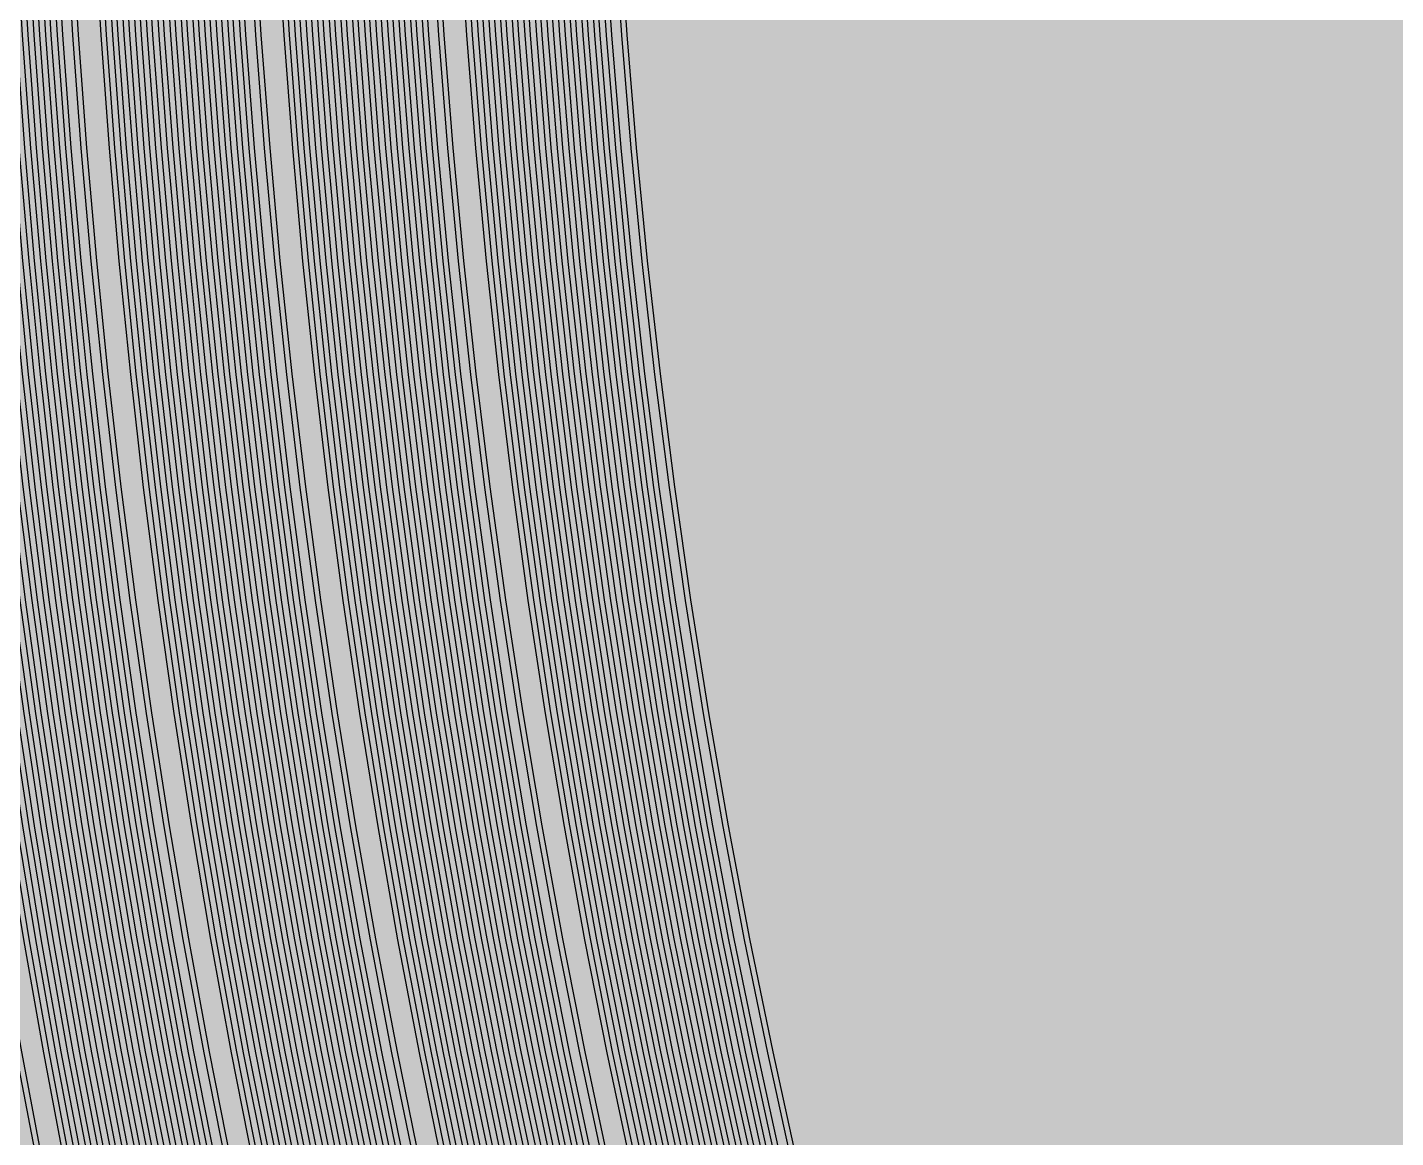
# Model space of a CAD drawing. Header units: metres. Extents: x -7231 to 10969, y -37556 to 1873.
# Drawn here: x 3523 to 4056, y -569 to -136 of the extents above; entities that cross this region are included whole.
import ezdxf

# ---------------------------------------------------------------- set-up
doc = ezdxf.new("R2010")
doc.units = ezdxf.units.M
doc.layers.add('Metal1', color=4, linetype='CONTINUOUS')
doc.layers.add('Polyimide', color=7, linetype='CONTINUOUS')

msp = doc.modelspace()

# ---------------------------------------------------------------- hatches: boundary and pattern name
at = {"layer": 'Polyimide'}
msp.add_hatch(color=7, dxfattribs=at).paths.add_polyline_path([(4065.69, -468), (4066.67, -501.99), (4068.51, -535.99), (4071.41, -569.99), (4075.54, -603.99), (4081.04, -637.99), (4088.01, -671.99), (4096.52, -705.98), (4106.62, -739.98), (4118.33, -773.98), (4131.63, -807.98), (4146.49, -841.98), (4162.87, -875.98), (4180.68, -909.97), (4199.83, -943.97), (4220.22, -977.97), (4241.73, -1011.97), (4264.21, -1045.97), (4287.52, -1079.96), (4311.51, -1113.96), (4336.01, -1147.96), (4360.86, -1181.96), (4385.88, -1215.96), (4410.89, -1249.96), (4435.74, -1283.95), (4460.24, -1317.95), (4484.23, -1351.95), (4507.54, -1385.95), (4530.02, -1419.95), (4551.53, -1453.94), (4571.92, -1487.94), (4591.07, -1521.94), (4608.88, -1555.94), (4625.26, -1589.94), (4640.12, -1623.94), (4653.42, -1657.93), (4665.13, -1691.93), (4675.23, -1725.93), (4683.74, -1759.93), (4690.71, -1793.93), (4696.21, -1827.93), (4700.34, -1861.92), (4703.24, -1895.92), (4705.08, -1929.92), (4706.06, -1963.92), (4706.44, -1997.92), (4706.5, -2031.91), (4706.5, -4793.02), (4709.95, -4838.39), (4720.22, -4882.71), (4737.08, -4924.98), (4760.13, -4964.2), (4788.85, -4999.49), (4822.58, -5030.03), (4860.53, -5055.12), (4901.85, -5074.18), (4901.85, -5074.18), (4970.68, -5105.23), (5034.7, -5145.26), (5092.76, -5193.54), (5143.8, -5249.19), (5186.89, -5311.2), (5221.24, -5378.44), (5246.23, -5449.69), (5261.41, -5523.66), (5266.5, -5599), (5261.41, -5674.34), (5246.23, -5748.31), (5221.24, -5819.56), (5186.89, -5886.8), (5143.8, -5948.81), (5092.76, -6004.46), (5034.7, -6052.74), (4970.68, -6092.77), (4901.85, -6123.82), (4860.53, -6142.88), (4822.58, -6167.97), (4788.85, -6198.51), (4760.13, -6233.8), (4737.08, -6273.02), (4720.22, -6315.29), (4709.95, -6359.61), (4706.5, -6404.98), (4706.5, -9221.52), (4709.95, -9266.88), (4720.22, -9311.21), (4737.08, -9353.47), (4760.13, -9392.7), (4788.85, -9427.98), (4822.58, -9458.52), (4860.53, -9483.61), (4901.85, -9502.67), (4970.68, -9533.72), (5034.7, -9573.75), (5092.76, -9622.03), (5143.8, -9677.68), (5186.89, -9739.69), (5221.24, -9806.94), (5246.23, -9878.19), (5261.41, -9952.16), (5266.5, -10027.49), (5261.41, -10102.83), (5246.23, -10176.8), (5221.24, -10248.05), (5186.89, -10315.3), (5143.8, -10377.31), (5092.76, -10432.96), (5034.7, -10481.24), (4970.68, -10521.27), (4901.85, -10552.32), (4860.53, -10571.38), (4822.58, -10596.46), (4788.85, -10627), (4760.13, -10662.29), (4737.08, -10701.52), (4720.22, -10743.78), (4709.95, -10788.1), (4706.5, -10833.47), (4706.5, -13650.01), (4709.95, -13695.38), (4720.22, -13739.7), (4737.08, -13781.96), (4760.13, -13821.19), (4788.85, -13856.48), (4822.58, -13887.02), (4860.53, -13912.11), (4901.85, -13931.17), (4970.68, -13962.22), (5034.7, -14002.25), (5092.76, -14050.53), (5143.8, -14106.18), (5186.89, -14168.19), (5221.24, -14235.43), (5246.23, -14306.68), (5261.41, -14380.65), (5266.5, -14455.99), (5261.41, -14531.33), (5246.23, -14605.29), (5221.24, -14676.55), (5186.89, -14743.79), (5143.8, -14805.8), (5092.76, -14861.45), (5034.7, -14909.73), (4970.68, -14949.76), (4901.85, -14980.81), (4860.53, -14999.87), (4822.58, -15024.96), (4788.85, -15055.5), (4760.13, -15090.79), (4737.08, -15130.01), (4720.22, -15172.27), (4709.95, -15216.6), (4706.5, -15261.97), (4706.5, -15455.99), (4720.95, -15750.04), (4764.14, -16041.26), (4835.68, -16326.84), (4934.86, -16604.04), (5060.74, -16870.18), (5212.09, -17122.7), (5387.47, -17359.17), (5585.18, -17577.31), (5803.32, -17775.02), (6039.79, -17950.4), (6292.31, -18101.75), (6558.45, -18227.63), (6835.65, -18326.81), (7121.23, -18398.34), (7412.45, -18441.54), (7706.5, -18455.99), (9969.01, -18455.99), (10047.42, -18459.84), (10125.08, -18471.36), (10201.23, -18490.44), (10275.15, -18516.89), (10346.12, -18550.45), (10413.46, -18590.81), (10476.52, -18637.58), (10534.69, -18690.3), (10587.41, -18748.47), (10634.18, -18811.53), (10674.54, -18878.87), (10708.11, -18949.84), (10734.56, -19023.76), (10753.63, -19099.92), (10765.15, -19177.58), (10769.01, -19255.99), (10769.01, -20895.8), (10730.24, -20951.41), (10694.6, -21009.08), (10662.21, -21068.63), (10633.17, -21129.89), (10607.55, -21192.66), (10585.45, -21256.74), (10566.93, -21321.96), (10552.05, -21388.09), (10540.84, -21454.95), (10533.35, -21522.33), (10529.6, -21590.02), (10529.6, -21657.81), (10533.35, -21725.5), (10540.84, -21792.87), (10552.05, -21859.73), (10566.93, -21925.87), (10585.45, -21991.08), (10607.55, -22055.17), (10633.17, -22117.94), (10662.21, -22179.19), (10694.6, -22238.74), (10730.24, -22296.41), (10769.01, -22352.03), (10769.01, -32454.24), (10728.74, -32510.49), (10691.72, -32568.92), (10658.05, -32629.35), (10627.85, -32691.58), (10601.2, -32755.42), (10578.21, -32820.67), (10558.93, -32887.1), (10543.44, -32954.52), (10531.77, -33022.71), (10523.97, -33091.44), (10520.07, -33160.51), (10520.07, -33229.69), (10523.97, -33298.75), (10531.77, -33367.49), (10543.44, -33435.67), (10558.93, -33503.09), (10578.21, -33569.53), (10601.2, -33634.77), (10627.85, -33698.61), (10658.05, -33760.85), (10691.72, -33821.28), (10728.74, -33879.71), (10769.01, -33935.96), (10769.01, -36556), (10765.15, -36634.41), (10753.63, -36712.07), (10734.56, -36788.23), (10708.11, -36862.15), (10674.54, -36933.12), (10634.18, -37000.46), (10587.41, -37063.51), (10534.69, -37121.69), (10476.52, -37174.41), (10413.46, -37221.18), (10346.12, -37261.54), (10275.15, -37295.1), (10201.23, -37321.55), (10125.08, -37340.63), (10047.42, -37352.15), (9969.01, -37356), (-6231.01, -37356), (-6309.42, -37352.15), (-6387.08, -37340.63), (-6463.23, -37321.55), (-6537.15, -37295.1), (-6608.12, -37261.54), (-6675.46, -37221.18), (-6738.52, -37174.41), (-6796.69, -37121.69), (-6849.41, -37063.51), (-6896.18, -37000.46), (-6936.54, -36933.12), (-6970.11, -36862.15), (-6996.56, -36788.23), (-7015.63, -36712.07), (-7027.15, -36634.41), (-7031.01, -36556), (-7031.01, -33936), (-6990.74, -33879.75), (-6953.7, -33821.31), (-6920.03, -33760.88), (-6889.82, -33698.64), (-6863.18, -33634.8), (-6840.18, -33569.55), (-6820.9, -33503.11), (-6805.4, -33435.69), (-6793.74, -33367.49), (-6785.94, -33298.75), (-6782.03, -33229.68), (-6782.03, -33160.5), (-6785.94, -33091.43), (-6793.74, -33022.69), (-6805.4, -32954.5), (-6820.9, -32887.07), (-6840.18, -32820.63), (-6863.18, -32755.39), (-6889.82, -32691.54), (-6920.03, -32629.3), (-6953.7, -32568.87), (-6990.74, -32510.43), (-7031.01, -32454.18), (-7031.01, -22364.83), (-6990.74, -22308.58), (-6953.7, -22250.14), (-6920.03, -22189.71), (-6889.82, -22127.47), (-6863.18, -22063.62), (-6840.18, -21998.38), (-6820.9, -21931.94), (-6805.4, -21864.51), (-6793.74, -21796.32), (-6785.94, -21727.58), (-6782.03, -21658.51), (-6782.03, -21589.33), (-6785.94, -21520.26), (-6793.74, -21451.52), (-6805.4, -21383.32), (-6820.9, -21315.9), (-6840.18, -21249.46), (-6863.18, -21184.21), (-6889.82, -21120.37), (-6920.03, -21058.13), (-6953.7, -20997.7), (-6990.74, -20939.26), (-7031.01, -20883.01), (-7031.01, -19255.99), (-7027.15, -19177.58), (-7015.63, -19099.92), (-6996.56, -19023.76), (-6970.11, -18949.84), (-6936.54, -18878.87), (-6896.18, -18811.53), (-6849.41, -18748.47), (-6796.69, -18690.3), (-6738.52, -18637.58), (-6675.46, -18590.81), (-6608.12, -18550.45), (-6537.15, -18516.89), (-6463.23, -18490.44), (-6387.08, -18471.36), (-6309.42, -18459.84), (-6231.01, -18455.99), (-3968.5, -18455.99), (-3674.45, -18441.54), (-3383.23, -18398.34), (-3097.65, -18326.81), (-2820.45, -18227.63), (-2554.31, -18101.75), (-2301.79, -17950.4), (-2065.32, -17775.02), (-1847.18, -17577.31), (-1649.47, -17359.17), (-1474.09, -17122.7), (-1322.74, -16870.18), (-1196.86, -16604.04), (-1097.68, -16326.84), (-1026.14, -16041.26), (-982.95, -15750.04), (-968.5, -15455.99), (-968.5, -15261.97), (-971.95, -15216.6), (-982.22, -15172.27), (-999.08, -15130.01), (-1022.13, -15090.79), (-1050.85, -15055.5), (-1084.58, -15024.96), (-1122.53, -14999.87), (-1163.85, -14980.81), (-1232.68, -14949.76), (-1296.7, -14909.73), (-1354.76, -14861.45), (-1405.8, -14805.8), (-1448.89, -14743.79), (-1483.24, -14676.55), (-1508.23, -14605.29), (-1523.41, -14531.33), (-1528.5, -14455.99), (-1523.41, -14380.65), (-1508.23, -14306.68), (-1483.24, -14235.43), (-1448.89, -14168.19), (-1405.8, -14106.18), (-1354.76, -14050.53), (-1296.7, -14002.25), (-1232.68, -13962.22), (-1163.85, -13931.17), (-1122.53, -13912.11), (-1084.58, -13887.02), (-1050.85, -13856.48), (-1022.13, -13821.19), (-999.08, -13781.96), (-982.22, -13739.7), (-971.95, -13695.38), (-968.5, -13650.01), (-968.5, -12309.64), (-971.95, -12264.27), (-982.22, -12219.94), (-999.08, -12177.68), (-1022.13, -12138.46), (-1050.85, -12103.17), (-1084.58, -12072.63), (-1122.53, -12047.54), (-1163.85, -12028.48), (-1232.68, -11997.43), (-1296.7, -11957.4), (-1354.76, -11909.12), (-1405.8, -11853.47), (-1448.89, -11791.46), (-1483.24, -11724.22), (-1508.23, -11652.96), (-1523.41, -11579), (-1528.5, -11503.66), (-1523.41, -11428.32), (-1508.23, -11354.35), (-1483.24, -11283.1), (-1448.89, -11215.86), (-1405.8, -11153.85), (-1354.76, -11098.2), (-1296.7, -11049.92), (-1232.68, -11009.89), (-1163.85, -10978.84), (-1122.53, -10959.78), (-1084.58, -10934.69), (-1050.85, -10904.15), (-1022.13, -10868.86), (-999.08, -10829.63), (-982.22, -10787.37), (-971.95, -10743.05), (-968.5, -10697.68), (-968.5, -9357.31), (-971.95, -9311.94), (-982.22, -9267.62), (-999.08, -9225.35), (-1022.13, -9186.13), (-1050.85, -9150.84), (-1084.58, -9120.3), (-1122.53, -9095.21), (-1163.85, -9076.15), (-1163.85, -9076.15), (-1232.68, -9045.1), (-1296.7, -9005.07), (-1354.76, -8956.79), (-1405.8, -8901.14), (-1448.89, -8839.13), (-1483.24, -8771.89), (-1508.23, -8700.64), (-1523.41, -8626.67), (-1528.5, -8551.33), (-1523.41, -8475.99), (-1508.23, -8402.02), (-1483.24, -8330.77), (-1448.89, -8263.53), (-1405.8, -8201.52), (-1354.76, -8145.87), (-1296.7, -8097.59), (-1232.68, -8057.56), (-1163.85, -8026.51), (-1163.85, -8026.51), (-1122.53, -8007.45), (-1084.58, -7982.36), (-1050.85, -7951.82), (-1022.13, -7916.53), (-999.08, -7877.31), (-982.22, -7835.04), (-971.95, -7790.72), (-968.5, -7745.35), (-968.5, -6404.98), (-971.95, -6359.61), (-982.22, -6315.29), (-999.08, -6273.02), (-1022.13, -6233.8), (-1050.85, -6198.51), (-1084.58, -6167.97), (-1122.53, -6142.88), (-1163.85, -6123.82), (-1163.85, -6123.82), (-1232.68, -6092.77), (-1296.7, -6052.74), (-1354.76, -6004.46), (-1405.8, -5948.81), (-1448.89, -5886.8), (-1483.24, -5819.56), (-1508.23, -5748.31), (-1523.41, -5674.34), (-1528.5, -5599), (-1523.41, -5523.66), (-1508.23, -5449.69), (-1483.24, -5378.44), (-1448.89, -5311.2), (-1405.8, -5249.19), (-1354.76, -5193.54), (-1296.7, -5145.26), (-1232.68, -5105.23), (-1163.85, -5074.18), (-1163.85, -5074.18), (-1122.53, -5055.12), (-1084.58, -5030.03), (-1050.85, -4999.49), (-1022.13, -4964.2), (-999.08, -4924.98), (-982.22, -4882.71), (-971.95, -4838.39), (-968.5, -4793.02), (-968.5, -2031.91), (-968.44, -1997.92), (-968.06, -1963.92), (-967.05, -1929.92), (-965.18, -1895.92), (-962.22, -1861.92), (-958.01, -1827.93), (-952.41, -1793.93), (-945.31, -1759.93), (-936.64, -1725.93), (-926.35, -1691.93), (-914.43, -1657.93), (-900.88, -1623.94), (-885.74, -1589.94), (-869.05, -1555.94), (-850.91, -1521.94), (-831.4, -1487.94), (-810.63, -1453.94), (-788.72, -1419.95), (-765.82, -1385.95), (-742.07, -1351.95), (-717.63, -1317.95), (-692.67, -1283.95), (-667.36, -1249.96), (-641.88, -1215.96), (-616.39, -1181.96), (-591.08, -1147.96), (-566.12, -1113.96), (-541.68, -1079.96), (-517.93, -1045.97), (-495.03, -1011.97), (-473.12, -977.97), (-452.35, -943.97), (-432.84, -909.97), (-414.7, -875.98), (-398.01, -841.98), (-382.87, -807.98), (-369.32, -773.98), (-357.4, -739.98), (-347.11, -705.98), (-338.44, -671.99), (-331.34, -637.99), (-325.74, -603.99), (-321.53, -569.99), (-318.57, -535.99), (-316.7, -501.99), (-315.69, -468), (-315.31, -434), (-315.25, -400), (-315.25, 401), (-315.25, 451), (-315.25, 1644), (-270.25, 1644), (-270.03, 1637.13), (-269.35, 1630.29), (-268.23, 1623.52), (-266.67, 1616.82), (-264.68, 1610.25), (-262.26, 1603.82), (-259.42, 1597.56), (-256.18, 1591.5), (-252.55, 1585.67), (-248.55, 1580.08), (-244.19, 1574.77), (-239.5, 1569.75), (-234.48, 1565.06), (-229.17, 1560.7), (-223.58, 1556.7), (-217.75, 1553.07), (-211.69, 1549.83), (-205.43, 1546.99), (-199, 1544.57), (-192.43, 1542.58), (-185.73, 1541.02), (-178.96, 1539.9), (-172.12, 1539.22), (-165.25, 1539), (-158.38, 1539.22), (-151.54, 1539.9), (-144.77, 1541.02), (-138.07, 1542.58), (-131.5, 1544.57), (-125.07, 1546.99), (-118.81, 1549.83), (-112.75, 1553.07), (-106.92, 1556.7), (-101.33, 1560.7), (-96.02, 1565.06), (-91, 1569.75), (-86.31, 1574.77), (-81.95, 1580.08), (-77.95, 1585.67), (-74.32, 1591.5), (-71.08, 1597.56), (-68.24, 1603.82), (-65.82, 1610.25), (-63.83, 1616.82), (-62.27, 1623.52), (-61.15, 1630.29), (-60.47, 1637.13), (-60.25, 1644), (1853, 1644), (1853, 1573), (3815.25, 1573), (3815.46, 1579.54), (3816.11, 1586.05), (3817.17, 1592.51), (3818.66, 1598.88), (3820.56, 1605.14), (3822.86, 1611.27), (3825.56, 1617.23), (3828.65, 1623), (3832.1, 1628.56), (3835.91, 1633.88), (3840.07, 1638.93), (3844.54, 1643.71), (3849.32, 1648.18), (3854.37, 1652.34), (3859.69, 1656.15), (3865.25, 1659.6), (3871.02, 1662.69), (3876.98, 1665.39), (3883.11, 1667.69), (3889.37, 1669.59), (3895.74, 1671.08), (3902.2, 1672.14), (3908.71, 1672.79), (3915.25, 1673), (3921.79, 1672.79), (3928.3, 1672.14), (3934.76, 1671.08), (3941.13, 1669.59), (3947.39, 1667.69), (3953.52, 1665.39), (3959.48, 1662.69), (3965.25, 1659.6), (3970.81, 1656.15), (3976.13, 1652.34), (3981.18, 1648.18), (3985.96, 1643.71), (3990.43, 1638.93), (3994.59, 1633.88), (3998.4, 1628.56), (4001.85, 1623), (4004.94, 1617.23), (4007.64, 1611.27), (4009.94, 1605.14), (4011.84, 1598.88), (4013.33, 1592.51), (4014.39, 1586.05), (4015.04, 1579.54), (4015.25, 1573), (4065.25, 1573), (4065.25, 451), (4065.25, 401), (4065.25, -400), (4065.31, -434), (4065.69, -468)])

# ---------------------------------------------------------------- linework, layer by layer
at = {"layer": 'Metal1'}
for points in [[(3527.02, -579.48), (3518.61, -535.45), (3510.8, -491.42), (3503.58, -447.38), (3496.95, -403.35), (3490.9, -359.32), (3485.44, -315.29), (3480.57, -271.26), (3476.27, -227.22), (3472.54, -183.19), (3469.4, -139.16), (3466.82, -95.13)], [(3468.82, -95.02), (3471.39, -139.03), (3474.54, -183.04), (3478.26, -227.04), (3482.56, -271.05), (3487.43, -315.05), (3492.89, -359.06), (3498.93, -403.07), (3505.55, -447.07), (3512.77, -491.08), (3520.58, -535.09), (3528.98, -579.09)], [(3537.65, -579.48), (3529.29, -535.45), (3521.52, -491.42), (3514.34, -447.38), (3507.75, -403.35), (3501.74, -359.32), (3496.31, -315.29), (3491.46, -271.26), (3487.19, -227.22), (3483.48, -183.19), (3480.36, -139.16), (3477.8, -95.13)], [(3479.79, -95.02), (3482.35, -139.03), (3485.48, -183.04), (3489.18, -227.04), (3493.45, -271.05), (3498.3, -315.06), (3503.72, -359.06), (3509.73, -403.07), (3516.32, -447.07), (3523.49, -491.08), (3531.25, -535.09), (3539.61, -579.09)], [(3542.38, -579.48), (3533.99, -535.45), (3526.19, -491.42), (3518.99, -447.38), (3512.37, -403.35), (3506.34, -359.32), (3500.89, -315.29), (3496.03, -271.26), (3491.74, -227.22), (3488.02, -183.19), (3484.88, -139.16), (3482.31, -95.13)], [(3484.31, -95.02), (3486.88, -139.03), (3490.02, -183.04), (3493.73, -227.04), (3498.02, -271.05), (3502.88, -315.06), (3508.33, -359.06), (3514.35, -403.07), (3520.97, -447.07), (3528.17, -491.08), (3535.96, -535.09), (3544.34, -579.09)], [(3547.11, -579.48), (3538.69, -535.45), (3530.87, -491.42), (3523.64, -447.38), (3517, -403.35), (3510.95, -359.32), (3505.48, -315.29), (3500.59, -271.26), (3496.29, -227.22), (3492.56, -183.19), (3489.41, -139.16), (3486.83, -95.13)], [(3488.83, -95.02), (3491.4, -139.03), (3494.55, -183.04), (3498.28, -227.04), (3502.58, -271.05), (3507.46, -315.05), (3512.93, -359.06), (3518.98, -403.07), (3525.61, -447.07), (3532.84, -491.08), (3540.66, -535.09), (3549.07, -579.09)], [(3551.84, -579.48), (3543.39, -535.45), (3535.54, -491.42), (3528.29, -447.38), (3521.62, -403.35), (3515.55, -359.32), (3510.06, -315.29), (3505.16, -271.26), (3500.84, -227.22), (3497.1, -183.19), (3493.93, -139.16), (3491.35, -95.13)], [(3493.34, -95.02), (3495.93, -139.03), (3499.09, -183.04), (3502.83, -227.04), (3507.15, -271.05), (3512.05, -315.05), (3517.53, -359.06), (3523.6, -403.07), (3530.26, -447.07), (3537.51, -491.08), (3545.36, -535.08), (3553.81, -579.09)], [(3556.58, -579.48), (3548.09, -535.45), (3540.22, -491.42), (3532.93, -447.39), (3526.25, -403.35), (3520.15, -359.32), (3514.64, -315.29), (3509.72, -271.26), (3505.39, -227.22), (3501.63, -183.19), (3498.46, -139.16), (3495.86, -95.13)], [(3497.86, -95.02), (3500.45, -139.03), (3503.63, -183.04), (3507.38, -227.04), (3511.71, -271.05), (3516.63, -315.05), (3522.13, -359.06), (3528.23, -403.07), (3534.91, -447.07), (3542.19, -491.08), (3550.06, -535.08), (3558.54, -579.09)], [(3561.31, -579.48), (3552.8, -535.45), (3544.89, -491.42), (3537.58, -447.39), (3530.87, -403.35), (3524.75, -359.32), (3519.23, -315.29), (3514.29, -271.26), (3509.94, -227.23), (3506.17, -183.19), (3502.98, -139.16), (3500.38, -95.13)], [(3502.38, -95.02), (3504.98, -139.03), (3508.16, -183.04), (3511.93, -227.04), (3516.28, -271.05), (3521.21, -315.05), (3526.74, -359.06), (3532.85, -403.07), (3539.56, -447.07), (3546.86, -491.08), (3554.76, -535.08), (3563.27, -579.09)], [(3566.04, -579.48), (3557.5, -535.45), (3549.56, -491.42), (3542.23, -447.39), (3535.5, -403.35), (3529.36, -359.32), (3523.81, -315.29), (3518.85, -271.26), (3514.49, -227.23), (3510.71, -183.19), (3507.51, -139.16), (3504.9, -95.13)], [(3506.89, -95.02), (3509.5, -139.03), (3512.7, -183.04), (3516.48, -227.04), (3520.84, -271.05), (3525.8, -315.05), (3531.34, -359.06), (3537.47, -403.06), (3544.2, -447.07), (3551.53, -491.08), (3559.46, -535.08), (3568, -579.09)], [(3570.77, -579.48), (3562.2, -535.45), (3554.24, -491.42), (3546.88, -447.39), (3540.12, -403.35), (3533.96, -359.32), (3528.39, -315.29), (3523.42, -271.26), (3519.04, -227.23), (3515.24, -183.19), (3512.03, -139.16), (3509.41, -95.13)], [(3511.41, -95.02), (3514.03, -139.03), (3517.24, -183.04), (3521.03, -227.04), (3525.41, -271.05), (3530.38, -315.05), (3535.94, -359.06), (3542.1, -403.06), (3548.85, -447.07), (3556.21, -491.08), (3564.17, -535.08), (3572.73, -579.09)], [(3575.5, -579.48), (3566.9, -535.45), (3558.91, -491.42), (3551.53, -447.39), (3544.74, -403.36), (3538.56, -359.32), (3532.98, -315.29), (3527.99, -271.26), (3523.59, -227.23), (3519.78, -183.19), (3516.56, -139.16), (3513.93, -95.13)], [(3515.93, -95.02), (3518.56, -139.03), (3521.77, -183.03), (3525.58, -227.04), (3529.97, -271.05), (3534.96, -315.05), (3540.54, -359.06), (3546.72, -403.06), (3553.5, -447.07), (3560.88, -491.08), (3568.87, -535.08), (3577.46, -579.09)], [(3580.24, -579.48), (3571.6, -535.45), (3563.58, -491.42), (3556.17, -447.39), (3549.37, -403.36), (3543.16, -359.32), (3537.56, -315.29), (3532.55, -271.26), (3528.14, -227.23), (3524.32, -183.19), (3521.09, -139.16), (3518.44, -95.13)], [(3520.44, -95.02), (3523.08, -139.03), (3526.31, -183.03), (3530.13, -227.04), (3534.54, -271.05), (3539.55, -315.05), (3545.15, -359.06), (3551.35, -403.06), (3558.15, -447.07), (3565.55, -491.08), (3573.57, -535.08), (3582.2, -579.09)], [(3584.97, -579.49), (3576.31, -535.45), (3568.26, -491.42), (3560.82, -447.39), (3553.99, -403.36), (3547.77, -359.32), (3542.14, -315.29), (3537.12, -271.26), (3532.69, -227.23), (3528.85, -183.19), (3525.61, -139.16), (3522.96, -95.13)], [(3524.96, -95.02), (3527.61, -139.03), (3530.85, -183.03), (3534.68, -227.04), (3539.11, -271.05), (3544.13, -315.05), (3549.75, -359.06), (3555.97, -403.06), (3562.8, -447.07), (3570.23, -491.07), (3578.27, -535.08), (3586.93, -579.09)], [(3589.7, -579.49), (3581.01, -535.45), (3572.93, -491.42), (3565.47, -447.39), (3558.62, -403.36), (3552.37, -359.32), (3546.73, -315.29), (3541.68, -271.26), (3537.24, -227.23), (3533.39, -183.19), (3530.14, -139.16), (3527.48, -95.13)], [(3529.47, -95.02), (3532.13, -139.03), (3535.38, -183.03), (3539.23, -227.04), (3543.67, -271.05), (3548.71, -315.05), (3554.35, -359.06), (3560.59, -403.06), (3567.44, -447.07), (3574.9, -491.07), (3582.97, -535.08), (3591.66, -579.09)], [(3594.43, -579.49), (3585.71, -535.45), (3577.61, -491.42), (3570.12, -447.39), (3563.24, -403.36), (3556.97, -359.32), (3551.31, -315.29), (3546.25, -271.26), (3541.79, -227.23), (3537.93, -183.19), (3534.66, -139.16), (3531.99, -95.13)], [(3533.99, -95.02), (3536.66, -139.03), (3539.92, -183.03), (3543.78, -227.04), (3548.24, -271.05), (3553.29, -315.05), (3558.95, -359.06), (3565.22, -403.06), (3572.09, -447.07), (3579.58, -491.07), (3587.67, -535.08), (3596.39, -579.08)], [(3600.52, -579.49), (3591.79, -535.45), (3583.68, -491.42), (3576.18, -447.39), (3569.29, -403.36), (3563.01, -359.33), (3557.34, -315.29), (3552.27, -271.26), (3547.81, -227.23), (3543.94, -183.2), (3540.67, -139.16), (3538, -95.13)], [(3540, -95.02), (3542.67, -139.03), (3545.94, -183.03), (3549.8, -227.04), (3554.26, -271.04), (3559.33, -315.05), (3564.99, -359.06), (3571.27, -403.06), (3578.15, -447.07), (3585.65, -491.07), (3593.75, -535.08), (3602.48, -579.08)], [(3611.15, -579.49), (3602.47, -535.45), (3594.4, -491.42), (3586.94, -447.39), (3580.09, -403.36), (3573.85, -359.32), (3568.21, -315.29), (3563.17, -271.26), (3558.73, -227.23), (3554.88, -183.19), (3551.63, -139.16), (3548.97, -95.13)], [(3550.97, -95.02), (3553.63, -139.03), (3556.88, -183.03), (3560.72, -227.04), (3565.16, -271.05), (3570.19, -315.05), (3575.83, -359.06), (3582.07, -403.06), (3588.91, -447.07), (3596.37, -491.07), (3604.43, -535.08), (3613.11, -579.09)], [(3615.89, -579.49), (3607.17, -535.45), (3599.07, -491.42), (3591.59, -447.39), (3584.72, -403.36), (3578.45, -359.32), (3572.79, -315.29), (3567.74, -271.26), (3563.28, -227.23), (3559.42, -183.19), (3556.16, -139.16), (3553.49, -95.13)], [(3555.49, -95.02), (3558.15, -139.03), (3561.41, -183.03), (3565.27, -227.04), (3569.72, -271.05), (3574.78, -315.05), (3580.43, -359.06), (3586.69, -403.06), (3593.56, -447.07), (3601.04, -491.07), (3609.13, -535.08), (3617.84, -579.09)], [(3620.62, -579.49), (3611.87, -535.45), (3603.75, -491.42), (3596.24, -447.39), (3589.34, -403.36), (3583.05, -359.33), (3577.38, -315.29), (3572.3, -271.26), (3567.83, -227.23), (3563.96, -183.2), (3560.68, -139.16), (3558.01, -95.13)], [(3560, -95.02), (3562.68, -139.03), (3565.95, -183.03), (3569.82, -227.04), (3574.29, -271.04), (3579.36, -315.05), (3585.04, -359.06), (3591.32, -403.06), (3598.21, -447.07), (3605.71, -491.07), (3613.84, -535.08), (3622.58, -579.08)], [(3625.35, -579.49), (3616.57, -535.46), (3608.42, -491.42), (3600.88, -447.39), (3593.96, -403.36), (3587.66, -359.33), (3581.96, -315.29), (3576.87, -271.26), (3572.38, -227.23), (3568.49, -183.2), (3565.21, -139.16), (3562.52, -95.13)], [(3564.52, -95.02), (3567.2, -139.03), (3570.49, -183.03), (3574.37, -227.04), (3578.85, -271.04), (3583.94, -315.05), (3589.64, -359.06), (3595.94, -403.06), (3602.86, -447.07), (3610.39, -491.07), (3618.54, -535.08), (3627.31, -579.08)], [(3630.08, -579.49), (3621.27, -535.46), (3613.09, -491.42), (3605.53, -447.39), (3598.59, -403.36), (3592.26, -359.33), (3586.54, -315.29), (3581.43, -271.26), (3576.93, -227.23), (3573.03, -183.2), (3569.73, -139.16), (3567.04, -95.13)], [(3569.04, -95.02), (3571.73, -139.03), (3575.02, -183.03), (3578.92, -227.04), (3583.42, -271.04), (3588.53, -315.05), (3594.24, -359.06), (3600.57, -403.06), (3607.51, -447.07), (3615.06, -491.07), (3623.24, -535.08), (3632.04, -579.08)], [(3634.81, -579.49), (3625.98, -535.46), (3617.77, -491.42), (3610.18, -447.39), (3603.21, -403.36), (3596.86, -359.33), (3591.12, -315.29), (3586, -271.26), (3581.48, -227.23), (3577.57, -183.2), (3574.26, -139.16), (3571.56, -95.13)], [(3573.55, -95.02), (3576.26, -139.03), (3579.56, -183.03), (3583.47, -227.04), (3587.99, -271.04), (3593.11, -315.05), (3598.84, -359.05), (3605.19, -403.06), (3612.15, -447.07), (3619.74, -491.07), (3627.94, -535.08), (3636.77, -579.08)], [(3639.55, -579.49), (3630.68, -535.46), (3622.44, -491.42), (3614.83, -447.39), (3607.84, -403.36), (3601.46, -359.33), (3595.71, -315.29), (3590.56, -271.26), (3586.03, -227.23), (3582.1, -183.2), (3578.79, -139.16), (3576.07, -95.13)], [(3578.07, -95.02), (3580.78, -139.03), (3584.1, -183.03), (3588.02, -227.04), (3592.55, -271.04), (3597.69, -315.05), (3603.45, -359.05), (3609.81, -403.06), (3616.8, -447.07), (3624.41, -491.07), (3632.64, -535.08), (3641.5, -579.08)], [(3644.28, -579.49), (3635.38, -535.46), (3627.11, -491.43), (3619.48, -447.39), (3612.46, -403.36), (3606.07, -359.33), (3600.29, -315.29), (3595.13, -271.26), (3590.58, -227.23), (3586.64, -183.2), (3583.31, -139.16), (3580.59, -95.13)], [(3582.59, -95.02), (3585.31, -139.03), (3588.63, -183.03), (3592.57, -227.04), (3597.12, -271.04), (3602.28, -315.05), (3608.05, -359.05), (3614.44, -403.06), (3621.45, -447.06), (3629.08, -491.07), (3637.34, -535.08), (3646.23, -579.08)], [(3649.01, -579.49), (3640.08, -535.46), (3631.79, -491.43), (3624.12, -447.39), (3617.09, -403.36), (3610.67, -359.33), (3604.87, -315.3), (3599.69, -271.26), (3595.13, -227.23), (3591.18, -183.2), (3587.84, -139.16), (3585.1, -95.13)], [(3587.1, -95.02), (3589.83, -139.03), (3593.17, -183.03), (3597.12, -227.04), (3601.68, -271.04), (3606.86, -315.05), (3612.65, -359.05), (3619.06, -403.06), (3626.1, -447.06), (3633.76, -491.07), (3642.05, -535.07), (3650.97, -579.08)], [(3653.74, -579.49), (3644.78, -535.46), (3636.46, -491.43), (3628.77, -447.39), (3621.71, -403.36), (3615.27, -359.33), (3609.46, -315.3), (3604.26, -271.26), (3599.68, -227.23), (3595.71, -183.2), (3592.36, -139.16), (3589.62, -95.13)], [(3591.62, -95.02), (3594.36, -139.03), (3597.71, -183.03), (3601.67, -227.04), (3606.25, -271.04), (3611.44, -315.05), (3617.25, -359.05), (3623.69, -403.06), (3630.74, -447.06), (3638.43, -491.07), (3646.75, -535.07), (3655.7, -579.08)], [(3658.47, -579.49), (3649.49, -535.46), (3641.14, -491.43), (3633.42, -447.39), (3626.33, -403.36), (3619.88, -359.33), (3614.04, -315.3), (3608.83, -271.26), (3604.23, -227.23), (3600.25, -183.2), (3596.89, -139.16), (3594.14, -95.13)], [(3596.13, -95.02), (3598.88, -139.03), (3602.24, -183.03), (3606.22, -227.04), (3610.81, -271.04), (3616.02, -315.05), (3621.86, -359.05), (3628.31, -403.06), (3635.39, -447.06), (3643.1, -491.07), (3651.45, -535.07), (3660.43, -579.08)], [(3663.2, -579.49), (3654.19, -535.46), (3645.81, -491.43), (3638.07, -447.39), (3630.96, -403.36), (3624.48, -359.33), (3618.62, -315.3), (3613.39, -271.26), (3608.78, -227.23), (3604.79, -183.2), (3601.41, -139.16), (3598.65, -95.13)], [(3600.65, -95.02), (3603.41, -139.03), (3606.78, -183.03), (3610.77, -227.04), (3615.38, -271.04), (3620.61, -315.05), (3626.46, -359.05), (3632.94, -403.06), (3640.04, -447.06), (3647.78, -491.07), (3656.15, -535.07), (3665.16, -579.08)], [(3667.94, -579.49), (3658.89, -535.46), (3650.48, -491.43), (3642.72, -447.4), (3635.58, -403.36), (3629.08, -359.33), (3623.21, -315.3), (3617.96, -271.26), (3613.33, -227.23), (3609.33, -183.2), (3605.94, -139.17), (3603.17, -95.13)], [(3605.17, -95.02), (3607.93, -139.03), (3611.32, -183.03), (3615.32, -227.04), (3619.94, -271.04), (3625.19, -315.05), (3631.06, -359.05), (3637.56, -403.06), (3644.69, -447.06), (3652.45, -491.07), (3660.85, -535.07), (3669.89, -579.08)], [(3674.03, -579.49), (3664.97, -535.46), (3656.55, -491.43), (3648.78, -447.4), (3641.63, -403.36), (3635.12, -359.33), (3629.24, -315.3), (3623.98, -271.26), (3619.35, -227.23), (3615.34, -183.2), (3611.95, -139.17), (3609.18, -95.13)], [(3611.17, -95.02), (3613.94, -139.03), (3617.33, -183.03), (3621.34, -227.04), (3625.97, -271.04), (3631.22, -315.05), (3637.1, -359.05), (3643.61, -403.06), (3650.75, -447.06), (3658.52, -491.07), (3666.93, -535.07), (3675.99, -579.08)], [(3684.66, -579.49), (3675.65, -535.46), (3667.28, -491.43), (3659.54, -447.39), (3652.43, -403.36), (3645.96, -359.33), (3640.11, -315.3), (3634.88, -271.26), (3630.27, -227.23), (3626.28, -183.2), (3622.91, -139.16), (3620.15, -95.13)], [(3622.15, -95.02), (3624.9, -139.03), (3628.27, -183.03), (3632.26, -227.04), (3636.87, -271.04), (3642.09, -315.05), (3647.94, -359.05), (3654.41, -403.06), (3661.51, -447.06), (3669.24, -491.07), (3677.61, -535.07), (3686.62, -579.08)], [(3689.39, -579.49), (3680.35, -535.46), (3671.95, -491.43), (3664.19, -447.4), (3657.06, -403.36), (3650.56, -359.33), (3644.69, -315.3), (3639.44, -271.26), (3634.82, -227.23), (3630.82, -183.2), (3627.43, -139.17), (3624.67, -95.13)], [(3626.66, -95.02), (3629.43, -139.03), (3632.81, -183.03), (3636.81, -227.04), (3641.43, -271.04), (3646.67, -315.05), (3652.54, -359.05), (3659.03, -403.06), (3666.16, -447.06), (3673.92, -491.07), (3682.31, -535.07), (3691.35, -579.08)], [(3694.12, -579.49), (3685.05, -535.46), (3676.62, -491.43), (3668.83, -447.4), (3661.68, -403.36), (3655.16, -359.33), (3649.27, -315.3), (3644.01, -271.26), (3639.37, -227.23), (3635.35, -183.2), (3631.96, -139.17), (3629.18, -95.13)], [(3631.18, -95.02), (3633.95, -139.03), (3637.35, -183.03), (3641.36, -227.04), (3646, -271.04), (3651.26, -315.05), (3657.14, -359.05), (3663.66, -403.06), (3670.81, -447.06), (3678.59, -491.07), (3687.01, -535.07), (3696.08, -579.08)], [(3698.85, -579.5), (3689.75, -535.46), (3681.3, -491.43), (3673.48, -447.4), (3666.31, -403.36), (3659.77, -359.33), (3653.86, -315.3), (3648.57, -271.26), (3643.92, -227.23), (3639.89, -183.2), (3636.49, -139.17), (3633.7, -95.13)], [(3635.7, -95.02), (3638.48, -139.03), (3641.88, -183.03), (3645.91, -227.04), (3650.56, -271.04), (3655.84, -315.05), (3661.75, -359.05), (3668.28, -403.06), (3675.45, -447.06), (3683.26, -491.07), (3691.71, -535.07), (3700.81, -579.08)], [(3703.59, -579.5), (3694.45, -535.46), (3685.97, -491.43), (3678.13, -447.4), (3670.93, -403.36), (3664.37, -359.33), (3658.44, -315.3), (3653.14, -271.26), (3648.47, -227.23), (3644.43, -183.2), (3641.01, -139.17), (3638.22, -95.13)], [(3640.21, -95.02), (3643.01, -139.02), (3646.42, -183.03), (3650.46, -227.03), (3655.13, -271.04), (3660.42, -315.05), (3666.35, -359.05), (3672.91, -403.06), (3680.1, -447.06), (3687.94, -491.07), (3696.42, -535.07), (3705.54, -579.08)], [(3708.32, -579.5), (3699.16, -535.46), (3690.64, -491.43), (3682.78, -447.4), (3675.56, -403.36), (3668.97, -359.33), (3663.02, -315.3), (3657.71, -271.27), (3653.02, -227.23), (3648.97, -183.2), (3645.54, -139.17), (3642.73, -95.13)], [(3644.73, -95.02), (3647.53, -139.02), (3650.96, -183.03), (3655.01, -227.03), (3659.69, -271.04), (3665.01, -315.04), (3670.95, -359.05), (3677.53, -403.05), (3684.75, -447.06), (3692.61, -491.06), (3701.12, -535.07), (3710.27, -579.08)], [(3713.05, -579.5), (3703.86, -535.46), (3695.32, -491.43), (3687.43, -447.4), (3680.18, -403.37), (3673.57, -359.33), (3667.6, -315.3), (3662.27, -271.27), (3657.57, -227.23), (3653.5, -183.2), (3650.06, -139.17), (3647.25, -95.13)], [(3649.25, -95.02), (3652.06, -139.02), (3655.49, -183.03), (3659.56, -227.03), (3664.26, -271.04), (3669.59, -315.04), (3675.55, -359.05), (3682.16, -403.05), (3689.4, -447.06), (3697.28, -491.06), (3705.82, -535.07), (3715.01, -579.07)], [(3717.78, -579.5), (3708.56, -535.46), (3699.99, -491.43), (3692.07, -447.4), (3684.8, -403.37), (3678.18, -359.33), (3672.19, -315.3), (3666.84, -271.27), (3662.12, -227.23), (3658.04, -183.2), (3654.59, -139.17), (3651.77, -95.13)], [(3653.76, -95.02), (3656.58, -139.02), (3660.03, -183.03), (3664.11, -227.03), (3668.82, -271.04), (3674.17, -315.04), (3680.16, -359.05), (3686.78, -403.05), (3694.05, -447.06), (3701.96, -491.06), (3710.52, -535.07), (3719.74, -579.07)], [(3722.51, -579.5), (3713.26, -535.47), (3704.67, -491.43), (3696.72, -447.4), (3689.43, -403.37), (3682.78, -359.33), (3676.77, -315.3), (3671.4, -271.27), (3666.67, -227.23), (3662.58, -183.2), (3659.11, -139.17), (3656.28, -95.13)], [(3658.28, -95.02), (3661.11, -139.02), (3664.57, -183.03), (3668.66, -227.03), (3673.39, -271.04), (3678.75, -315.04), (3684.76, -359.05), (3691.4, -403.05), (3698.69, -447.06), (3706.63, -491.06), (3715.22, -535.07), (3724.47, -579.07)], [(3727.25, -579.5), (3717.96, -535.47), (3709.34, -491.43), (3701.37, -447.4), (3694.05, -403.37), (3687.38, -359.33), (3681.35, -315.3), (3675.97, -271.27), (3671.22, -227.23), (3667.11, -183.2), (3663.64, -139.17), (3660.8, -95.13)], [(3662.79, -95.02), (3665.63, -139.02), (3669.11, -183.03), (3673.21, -227.03), (3677.96, -271.04), (3683.34, -315.04), (3689.36, -359.05), (3696.03, -403.05), (3703.34, -447.06), (3711.31, -491.06), (3719.92, -535.07), (3729.2, -579.07)], [(3731.98, -579.5), (3722.67, -535.47), (3714.01, -491.43), (3706.02, -447.4), (3698.68, -403.37), (3691.98, -359.33), (3685.94, -315.3), (3680.53, -271.27), (3675.77, -227.23), (3671.65, -183.2), (3668.16, -139.17), (3665.31, -95.13)], [(3667.31, -95.02), (3670.16, -139.02), (3673.64, -183.03), (3677.76, -227.03), (3682.52, -271.04), (3687.92, -315.04), (3693.96, -359.05), (3700.65, -403.05), (3707.99, -447.06), (3715.98, -491.06), (3724.63, -535.07), (3733.93, -579.07)], [(3736.71, -579.5), (3727.37, -535.47), (3718.69, -491.43), (3710.67, -447.4), (3703.3, -403.37), (3696.59, -359.33), (3690.52, -315.3), (3685.1, -271.27), (3680.32, -227.23), (3676.19, -183.2), (3672.69, -139.17), (3669.83, -95.13)], [(3671.83, -95.02), (3674.68, -139.02), (3678.18, -183.03), (3682.31, -227.03), (3687.09, -271.04), (3692.5, -315.04), (3698.57, -359.05), (3705.28, -403.05), (3712.64, -447.06), (3720.65, -491.06), (3729.33, -535.07), (3738.66, -579.07)], [(3741.44, -579.5), (3732.07, -535.47), (3723.36, -491.43), (3715.32, -447.4), (3707.93, -403.37), (3701.19, -359.33), (3695.1, -315.3), (3689.67, -271.27), (3684.87, -227.23), (3680.72, -183.2), (3677.22, -139.17), (3674.35, -95.13)], [(3676.34, -95.02), (3679.21, -139.02), (3682.72, -183.03), (3686.86, -227.03), (3691.65, -271.04), (3697.09, -315.04), (3703.17, -359.05), (3709.9, -403.05), (3717.29, -447.06), (3725.33, -491.06), (3734.03, -535.07), (3743.4, -579.07)], [(3747.53, -579.5), (3738.15, -535.47), (3729.43, -491.43), (3721.37, -447.4), (3713.97, -403.37), (3707.23, -359.33), (3701.14, -315.3), (3695.69, -271.27), (3690.89, -227.23), (3686.74, -183.2), (3683.23, -139.17), (3680.35, -95.13)], [(3682.35, -95.02), (3685.22, -139.02), (3688.73, -183.03), (3692.88, -227.03), (3697.68, -271.04), (3703.12, -315.04), (3709.21, -359.05), (3715.95, -403.05), (3723.34, -447.06), (3731.4, -491.06), (3740.11, -535.07), (3749.49, -579.07)], [(3758.16, -579.5), (3748.83, -535.47), (3740.15, -491.43), (3732.14, -447.4), (3724.78, -403.37), (3718.07, -359.33), (3712, -315.3), (3706.59, -271.27), (3701.81, -227.23), (3697.68, -183.2), (3694.18, -139.17), (3691.33, -95.13)], [(3693.32, -95.02), (3696.18, -139.02), (3699.67, -183.03), (3703.8, -227.03), (3708.57, -271.04), (3713.99, -315.04), (3720.04, -359.05), (3726.75, -403.05), (3734.11, -447.06), (3742.12, -491.06), (3750.79, -535.07), (3760.12, -579.07)], [(3762.9, -579.5), (3753.53, -535.47), (3744.83, -491.43), (3736.79, -447.4), (3729.4, -403.37), (3722.67, -359.33), (3716.59, -315.3), (3711.15, -271.27), (3706.36, -227.23), (3702.22, -183.2), (3698.71, -139.17), (3695.84, -95.13)], [(3697.84, -95.02), (3700.71, -139.02), (3704.21, -183.03), (3708.35, -227.03), (3713.14, -271.04), (3718.57, -315.04), (3724.65, -359.05), (3731.38, -403.05), (3738.76, -447.06), (3746.79, -491.06), (3755.49, -535.07), (3764.85, -579.07)], [(3767.63, -579.5), (3758.23, -535.47), (3749.5, -491.44), (3741.43, -447.4), (3734.02, -403.37), (3727.27, -359.33), (3721.17, -315.3), (3715.72, -271.27), (3710.91, -227.23), (3706.75, -183.2), (3703.24, -139.17), (3700.36, -95.13)], [(3702.36, -95.02), (3705.23, -139.02), (3708.75, -183.03), (3712.9, -227.03), (3717.7, -271.04), (3723.15, -315.04), (3729.25, -359.05), (3736, -403.05), (3743.4, -447.06), (3751.47, -491.06), (3760.19, -535.07), (3769.58, -579.07)], [(3772.36, -579.5), (3762.93, -535.47), (3754.18, -491.44), (3746.08, -447.4), (3738.65, -403.37), (3731.87, -359.34), (3725.75, -315.3), (3720.28, -271.27), (3715.46, -227.23), (3711.29, -183.2), (3707.76, -139.17), (3704.88, -95.13)], [(3706.87, -95.02), (3709.76, -139.02), (3713.28, -183.03), (3717.45, -227.03), (3722.27, -271.04), (3727.74, -315.04), (3733.85, -359.05), (3740.62, -403.05), (3748.05, -447.06), (3756.14, -491.06), (3764.89, -535.06), (3774.31, -579.07)], [(3777.09, -579.5), (3767.64, -535.47), (3758.85, -491.44), (3750.73, -447.4), (3743.27, -403.37), (3736.48, -359.34), (3730.34, -315.3), (3724.85, -271.27), (3720.01, -227.24), (3715.83, -183.2), (3712.29, -139.17), (3709.39, -95.13)], [(3711.39, -95.02), (3714.28, -139.02), (3717.82, -183.03), (3722, -227.03), (3726.84, -271.04), (3732.32, -315.04), (3738.45, -359.05), (3745.25, -403.05), (3752.7, -447.05), (3760.81, -491.06), (3769.59, -535.06), (3779.04, -579.07)], [(3781.82, -579.5), (3772.34, -535.47), (3763.52, -491.44), (3755.38, -447.4), (3747.9, -403.37), (3741.08, -359.34), (3734.92, -315.3), (3729.41, -271.27), (3724.56, -227.24), (3720.36, -183.2), (3716.81, -139.17), (3713.91, -95.13)], [(3715.91, -95.02), (3718.81, -139.02), (3722.36, -183.03), (3726.55, -227.03), (3731.4, -271.04), (3736.9, -315.04), (3743.06, -359.04), (3749.87, -403.05), (3757.35, -447.05), (3765.49, -491.06), (3774.3, -535.06), (3783.78, -579.07)], [(3786.56, -579.5), (3777.04, -535.47), (3768.2, -491.44), (3760.03, -447.4), (3752.52, -403.37), (3745.68, -359.34), (3739.5, -315.3), (3733.98, -271.27), (3729.11, -227.24), (3724.9, -183.2), (3721.34, -139.17), (3718.43, -95.13)], [(3720.42, -95.02), (3723.33, -139.02), (3726.89, -183.03), (3731.1, -227.03), (3735.97, -271.04), (3741.48, -315.04), (3747.66, -359.04), (3754.5, -403.05), (3761.99, -447.05), (3770.16, -491.06), (3779, -535.06), (3788.51, -579.07)], [(3791.29, -579.5), (3781.74, -535.47), (3772.87, -491.44), (3764.67, -447.4), (3757.15, -403.37), (3750.28, -359.34), (3744.08, -315.3), (3738.55, -271.27), (3733.66, -227.24), (3729.44, -183.2), (3725.86, -139.17), (3722.94, -95.14)], [(3724.94, -95.02), (3727.86, -139.02), (3731.43, -183.03), (3735.65, -227.03), (3740.53, -271.03), (3746.07, -315.04), (3752.26, -359.04), (3759.12, -403.05), (3766.64, -447.05), (3774.83, -491.06), (3783.7, -535.06), (3793.24, -579.07)], [(3796.02, -579.51), (3786.44, -535.47), (3777.54, -491.44), (3769.32, -447.4), (3761.77, -403.37), (3754.89, -359.34), (3748.67, -315.3), (3743.11, -271.27), (3738.21, -227.24), (3733.97, -183.2), (3730.39, -139.17), (3727.46, -95.14)], [(3729.46, -95.02), (3732.38, -139.02), (3735.97, -183.03), (3740.2, -227.03), (3745.1, -271.03), (3750.65, -315.04), (3756.86, -359.04), (3763.74, -403.05), (3771.29, -447.05), (3779.51, -491.06), (3788.4, -535.06), (3797.97, -579.07)], [(3800.75, -579.51), (3791.14, -535.47), (3782.22, -491.44), (3773.97, -447.41), (3766.39, -403.37), (3759.49, -359.34), (3753.25, -315.3), (3747.68, -271.27), (3742.76, -227.24), (3738.51, -183.2), (3734.92, -139.17), (3731.97, -95.14)], [(3733.97, -95.02), (3736.91, -139.02), (3740.5, -183.03), (3744.75, -227.03), (3749.66, -271.03), (3755.23, -315.04), (3761.47, -359.04), (3768.37, -403.05), (3775.94, -447.05), (3784.18, -491.06), (3793.1, -535.06), (3802.7, -579.07)], [(3805.48, -579.51), (3795.85, -535.47), (3786.89, -491.44), (3778.62, -447.41), (3771.02, -403.37), (3764.09, -359.34), (3757.83, -315.3), (3752.24, -271.27), (3747.31, -227.24), (3743.05, -183.2), (3739.44, -139.17), (3736.49, -95.14)], [(3738.49, -95.02), (3741.44, -139.02), (3745.04, -183.03), (3749.3, -227.03), (3754.23, -271.03), (3759.82, -315.04), (3766.07, -359.04), (3772.99, -403.05), (3780.59, -447.05), (3788.86, -491.06), (3797.8, -535.06), (3807.43, -579.06)], [(3810.22, -579.51), (3800.55, -535.47), (3791.57, -491.44), (3783.27, -447.41), (3775.64, -403.37), (3768.69, -359.34), (3762.42, -315.31), (3756.81, -271.27), (3751.86, -227.24), (3747.58, -183.2), (3743.97, -139.17), (3741.01, -95.14)], [(3743, -95.02), (3745.96, -139.02), (3749.58, -183.03), (3753.85, -227.03), (3758.79, -271.03), (3764.4, -315.04), (3770.67, -359.04), (3777.62, -403.05), (3785.23, -447.05), (3793.53, -491.06), (3802.5, -535.06), (3812.17, -579.06)], [(3814.95, -579.51), (3805.25, -535.47), (3796.24, -491.44), (3787.91, -447.41), (3780.27, -403.37), (3773.3, -359.34), (3767, -315.31), (3761.37, -271.27), (3756.41, -227.24), (3752.12, -183.2), (3748.49, -139.17), (3745.52, -95.14)], [(3747.52, -95.02), (3750.49, -139.02), (3754.11, -183.02), (3758.4, -227.03), (3763.36, -271.03), (3768.98, -315.04), (3775.27, -359.04), (3782.24, -403.05), (3789.88, -447.05), (3798.2, -491.05), (3807.21, -535.06), (3816.9, -579.06)], [(3821.04, -579.51), (3811.33, -535.47), (3802.31, -491.44), (3793.97, -447.41), (3786.32, -403.37), (3779.34, -359.34), (3773.03, -315.31), (3767.4, -271.27), (3762.43, -227.24), (3758.14, -183.2), (3754.5, -139.17), (3751.53, -95.14)], [(3753.53, -95.02), (3756.5, -139.02), (3760.13, -183.02), (3764.42, -227.03), (3769.39, -271.03), (3775.02, -315.04), (3781.32, -359.04), (3788.29, -403.05), (3795.94, -447.05), (3804.27, -491.05), (3813.29, -535.06), (3822.99, -579.06)]]:
    msp.add_lwpolyline(points, dxfattribs=at)

doc.saveas('drawing.dxf')
